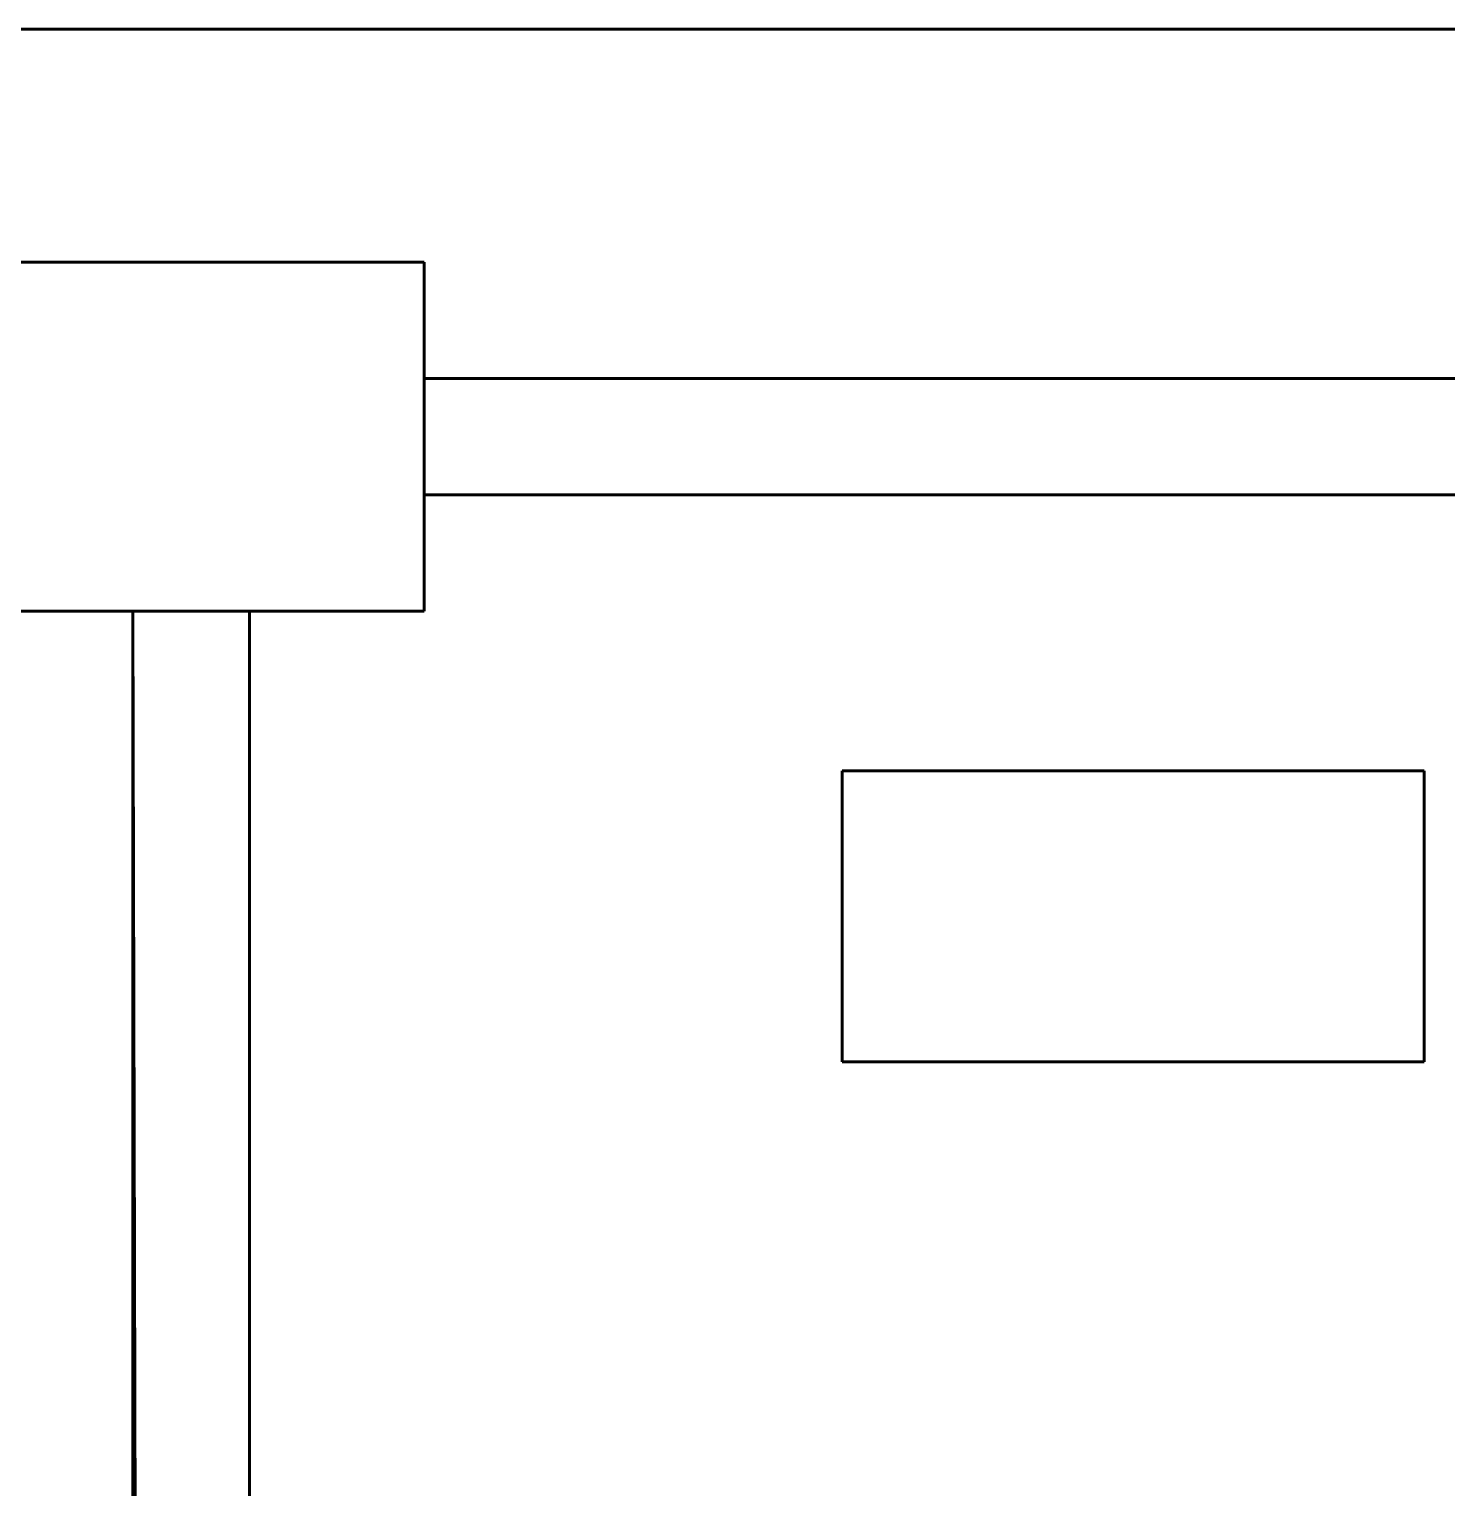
# Model space of a CAD drawing. Extents: x 0 to 297, y 0 to 292.
# Drawn here: x 74.95 to 81.03, y 108.25 to 114.52 of the extents above; entities that cross this region are included whole.
import ezdxf

# ---------------------------------------------------------------- set-up
doc = ezdxf.new("R2010")
doc.units = 0
doc.header["$MEASUREMENT"] = 0
doc.linetypes.add('K5LT_BASIC', pattern=[0])
doc.layers.add('Системный слой', color=7, linetype='Continuous')

# ---------------------------------------------------------------- blocks, each defined once
blk = doc.blocks.new('*U')
at = {"layer": 'Системный слой', "linetype": 'K5LT_BASIC', "lineweight": 60}
for p, q in [((76.6417, 113.5189), (74.6417, 113.5189)), ((76.6417, 113.5189), (74.6417, 113.5189)), ((76.6417, 112.0189), (76.6417, 113.5189)), ((76.6417, 112.0189), (76.6417, 113.5189)), ((74.6417, 112.0189), (76.6417, 112.0189)), ((74.6417, 112.0189), (76.6417, 112.0189)), ((80.9368, 111.334), (78.4368, 111.334)), ((78.4368, 111.334), (78.4368, 110.084)), ((80.9368, 110.084), (80.9368, 111.334)), ((78.4368, 110.084), (80.9368, 110.084))]:
    blk.add_line(p, q, dxfattribs=at)

msp = doc.modelspace()

# ---------------------------------------------------------------- linework, layer by layer
at = {"layer": 'Системный слой', "linetype": 'K5LT_BASIC', "lineweight": 60}
for p, q in [((114.642, 114.5189), (69.142, 114.5189)), ((76.6417, 113.5189), (74.6417, 113.5189)), ((74.6417, 113.5189), (76.6417, 113.5189)), ((76.6417, 113.5189), (74.6417, 113.5189)), ((74.6417, 113.5189), (76.6417, 113.5189)), ((76.6417, 113.5189), (74.6417, 113.5189)), ((74.6417, 113.5189), (76.6417, 113.5189)), ((76.6417, 113.5189), (76.6417, 112.0189)), ((76.6417, 113.5189), (76.6417, 112.0189)), ((76.6417, 113.5189), (76.6417, 112.0189)), ((76.6417, 113.5189), (76.6417, 112.0189)), ((76.6417, 113.5189), (76.6417, 112.0189)), ((76.6417, 113.5189), (76.6417, 112.0189)), ((76.6419, 113.019), (82.6419, 113.019)), ((82.6417, 112.5189), (76.6417, 112.5189)), ((76.6417, 112.0189), (74.6417, 112.0189)), ((74.6417, 112.0189), (76.6417, 112.0189)), ((76.6417, 112.0189), (74.6417, 112.0189)), ((74.6417, 112.0189), (76.6417, 112.0189)), ((74.6417, 112.0189), (76.6417, 112.0189)), ((76.6417, 112.0189), (74.6417, 112.0189)), ((74.6417, 112.0189), (76.6417, 112.0189)), ((74.6417, 112.0189), (76.6417, 112.0189)), ((75.8917, 112.0189), (75.1417, 112.0189)), ((75.8917, 112.0189), (75.1417, 112.0189)), ((76.6417, 112.0189), (75.1417, 112.0189)), ((75.8917, 112.0189), (75.1417, 112.0189)), ((75.3913, 112.0189), (75.3913, 106.5779)), ((75.4255, 98.0231), (75.3913, 112.0189)), ((75.8917, 112.0189), (75.8917, 100.5189)), ((75.8917, 112.0189), (75.8917, 98.0189)), ((76.142, 112.0193), (76.6417, 112.0189)), ((76.142, 112.0193), (76.6417, 112.0189))]:
    msp.add_line(p, q, dxfattribs=at)

# ---------------------------------------------------------------- block references
at = {"layer": 'Системный слой'}
msp.add_blockref('*U', (0, 0), dxfattribs=at)
msp.add_blockref('*U', (0, 0), dxfattribs=at)
msp.add_blockref('*U', (0, 0), dxfattribs=at)
msp.add_blockref('*U', (0, 0), dxfattribs=at)
msp.add_blockref('*U', (0, 0), dxfattribs=at)
msp.add_blockref('*U', (0, 0), dxfattribs=at)
msp.add_blockref('*U', (0, 0), dxfattribs=at)
msp.add_blockref('*U', (0, 0), dxfattribs=at)
msp.add_blockref('*U', (0, 0), dxfattribs=at)
msp.add_blockref('*U', (0, 0), dxfattribs=at)
msp.add_blockref('*U', (0, 0), dxfattribs=at)
msp.add_blockref('*U', (0, 0), dxfattribs=at)
msp.add_blockref('*U', (0, 0), dxfattribs=at)
msp.add_blockref('*U', (0, 0), dxfattribs=at)
msp.add_blockref('*U', (0, 0), dxfattribs=at)
msp.add_blockref('*U', (0, 0), dxfattribs=at)
msp.add_blockref('*U', (0, 0), dxfattribs=at)
msp.add_blockref('*U', (0, 0), dxfattribs=at)
msp.add_blockref('*U', (0, 0), dxfattribs=at)
msp.add_blockref('*U', (0, 0), dxfattribs=at)
msp.add_blockref('*U', (0, 0), dxfattribs=at)
msp.add_blockref('*U', (0, 0), dxfattribs=at)
msp.add_blockref('*U', (0, 0), dxfattribs=at)
msp.add_blockref('*U', (0, 0), dxfattribs=at)
msp.add_blockref('*U', (0, 0), dxfattribs=at)
msp.add_blockref('*U', (0, 0), dxfattribs=at)
msp.add_blockref('*U', (0, 0), dxfattribs=at)
msp.add_blockref('*U', (0, 0), dxfattribs=at)
msp.add_blockref('*U', (0, 0), dxfattribs=at)
msp.add_blockref('*U', (0, 0), dxfattribs=at)
msp.add_blockref('*U', (0, 0), dxfattribs=at)
msp.add_blockref('*U', (0, 0), dxfattribs=at)
msp.add_blockref('*U', (0, 0), dxfattribs=at)
msp.add_blockref('*U', (0, 0), dxfattribs=at)
msp.add_blockref('*U', (0, 0), dxfattribs=at)
msp.add_blockref('*U', (0, 0), dxfattribs=at)
msp.add_blockref('*U', (0, 0), dxfattribs=at)
msp.add_blockref('*U', (0, 0), dxfattribs=at)
msp.add_blockref('*U', (0, 0), dxfattribs=at)
msp.add_blockref('*U', (0, 0), dxfattribs=at)
msp.add_blockref('*U', (0, 0), dxfattribs=at)
msp.add_blockref('*U', (0, 0), dxfattribs=at)
msp.add_blockref('*U', (0, 0), dxfattribs=at)
msp.add_blockref('*U', (0, 0), dxfattribs=at)
msp.add_blockref('*U', (0, 0), dxfattribs=at)
msp.add_blockref('*U', (0, 0), dxfattribs=at)
msp.add_blockref('*U', (0, 0), dxfattribs=at)
msp.add_blockref('*U', (0, 0), dxfattribs=at)
msp.add_blockref('*U', (0, 0), dxfattribs=at)
msp.add_blockref('*U', (0, 0), dxfattribs=at)
msp.add_blockref('*U', (0, 0), dxfattribs=at)
msp.add_blockref('*U', (0, 0), dxfattribs=at)
msp.add_blockref('*U', (0, 0), dxfattribs=at)
msp.add_blockref('*U', (0, 0), dxfattribs=at)
msp.add_blockref('*U', (0, 0), dxfattribs=at)
msp.add_blockref('*U', (0, 0), dxfattribs=at)
msp.add_blockref('*U', (0, 0), dxfattribs=at)
msp.add_blockref('*U', (0, 0), dxfattribs=at)
msp.add_blockref('*U', (0, 0), dxfattribs=at)
msp.add_blockref('*U', (0, 0), dxfattribs=at)
msp.add_blockref('*U', (0, 0), dxfattribs=at)
msp.add_blockref('*U', (0, 0), dxfattribs=at)
msp.add_blockref('*U', (0, 0), dxfattribs=at)
msp.add_blockref('*U', (0, 0), dxfattribs=at)
msp.add_blockref('*U', (0, 0), dxfattribs=at)
msp.add_blockref('*U', (0, 0), dxfattribs=at)
msp.add_blockref('*U', (0, 0), dxfattribs=at)
msp.add_blockref('*U', (0, 0), dxfattribs=at)
msp.add_blockref('*U', (0, 0), dxfattribs=at)
msp.add_blockref('*U', (0, 0), dxfattribs=at)
msp.add_blockref('*U', (0, 0), dxfattribs=at)
msp.add_blockref('*U', (0, 0), dxfattribs=at)
msp.add_blockref('*U', (0, 0), dxfattribs=at)
msp.add_blockref('*U', (0, 0), dxfattribs=at)
msp.add_blockref('*U', (0, 0), dxfattribs=at)
msp.add_blockref('*U', (0, 0), dxfattribs=at)
msp.add_blockref('*U', (0, 0), dxfattribs=at)
msp.add_blockref('*U', (0, 0), dxfattribs=at)
msp.add_blockref('*U', (0, 0), dxfattribs=at)
msp.add_blockref('*U', (0, 0), dxfattribs=at)
msp.add_blockref('*U', (0, 0), dxfattribs=at)
msp.add_blockref('*U', (0, 0), dxfattribs=at)
msp.add_blockref('*U', (0, 0), dxfattribs=at)
msp.add_blockref('*U', (0, 0), dxfattribs=at)
msp.add_blockref('*U', (0, 0), dxfattribs=at)
msp.add_blockref('*U', (0, 0), dxfattribs=at)
msp.add_blockref('*U', (0, 0), dxfattribs=at)
msp.add_blockref('*U', (0, 0), dxfattribs=at)
msp.add_blockref('*U', (0, 0), dxfattribs=at)
msp.add_blockref('*U', (0, 0), dxfattribs=at)
msp.add_blockref('*U', (0, 0), dxfattribs=at)
msp.add_blockref('*U', (0, 0), dxfattribs=at)
msp.add_blockref('*U', (0, 0), dxfattribs=at)
msp.add_blockref('*U', (0, 0), dxfattribs=at)
msp.add_blockref('*U', (0, 0), dxfattribs=at)
msp.add_blockref('*U', (0, 0), dxfattribs=at)
msp.add_blockref('*U', (0, 0), dxfattribs=at)
msp.add_blockref('*U', (0, 0), dxfattribs=at)
msp.add_blockref('*U', (0, 0), dxfattribs=at)
msp.add_blockref('*U', (0, 0), dxfattribs=at)
msp.add_blockref('*U', (0, 0), dxfattribs=at)
msp.add_blockref('*U', (0, 0), dxfattribs=at)
msp.add_blockref('*U', (0, 0), dxfattribs=at)
msp.add_blockref('*U', (0, 0), dxfattribs=at)
msp.add_blockref('*U', (0, 0), dxfattribs=at)
msp.add_blockref('*U', (0, 0), dxfattribs=at)
msp.add_blockref('*U', (0, 0), dxfattribs=at)
msp.add_blockref('*U', (0, 0), dxfattribs=at)
msp.add_blockref('*U', (0, 0), dxfattribs=at)
msp.add_blockref('*U', (0, 0), dxfattribs=at)
msp.add_blockref('*U', (0, 0), dxfattribs=at)
msp.add_blockref('*U', (0, 0), dxfattribs=at)
msp.add_blockref('*U', (0, 0), dxfattribs=at)
msp.add_blockref('*U', (0, 0), dxfattribs=at)
msp.add_blockref('*U', (0, 0), dxfattribs=at)
msp.add_blockref('*U', (0, 0), dxfattribs=at)
msp.add_blockref('*U', (0, 0), dxfattribs=at)
msp.add_blockref('*U', (0, 0), dxfattribs=at)
msp.add_blockref('*U', (0, 0), dxfattribs=at)
msp.add_blockref('*U', (0, 0), dxfattribs=at)
msp.add_blockref('*U', (0, 0), dxfattribs=at)
msp.add_blockref('*U', (0, 0), dxfattribs=at)
msp.add_blockref('*U', (0, 0), dxfattribs=at)
msp.add_blockref('*U', (0, 0), dxfattribs=at)
msp.add_blockref('*U', (0, 0), dxfattribs=at)
msp.add_blockref('*U', (0, 0), dxfattribs=at)
msp.add_blockref('*U', (0, 0), dxfattribs=at)
msp.add_blockref('*U', (0, 0), dxfattribs=at)
msp.add_blockref('*U', (0, 0), dxfattribs=at)
msp.add_blockref('*U', (0, 0), dxfattribs=at)
msp.add_blockref('*U', (0, 0), dxfattribs=at)
msp.add_blockref('*U', (0, 0), dxfattribs=at)
msp.add_blockref('*U', (0, 0), dxfattribs=at)
msp.add_blockref('*U', (0, 0), dxfattribs=at)
msp.add_blockref('*U', (0, 0), dxfattribs=at)
msp.add_blockref('*U', (0, 0), dxfattribs=at)
msp.add_blockref('*U', (0, 0), dxfattribs=at)
msp.add_blockref('*U', (0, 0), dxfattribs=at)
msp.add_blockref('*U', (0, 0), dxfattribs=at)
msp.add_blockref('*U', (0, 0), dxfattribs=at)
msp.add_blockref('*U', (0, 0), dxfattribs=at)
msp.add_blockref('*U', (0, 0), dxfattribs=at)
msp.add_blockref('*U', (0, 0), dxfattribs=at)
msp.add_blockref('*U', (0, 0), dxfattribs=at)
msp.add_blockref('*U', (0, 0), dxfattribs=at)
msp.add_blockref('*U', (0, 0), dxfattribs=at)
msp.add_blockref('*U', (0, 0), dxfattribs=at)
msp.add_blockref('*U', (0, 0), dxfattribs=at)
msp.add_blockref('*U', (0, 0), dxfattribs=at)
msp.add_blockref('*U', (0, 0), dxfattribs=at)
msp.add_blockref('*U', (0, 0), dxfattribs=at)
msp.add_blockref('*U', (0, 0), dxfattribs=at)
msp.add_blockref('*U', (0, 0), dxfattribs=at)
msp.add_blockref('*U', (0, 0), dxfattribs=at)
msp.add_blockref('*U', (0, 0), dxfattribs=at)
msp.add_blockref('*U', (0, 0), dxfattribs=at)
msp.add_blockref('*U', (0, 0), dxfattribs=at)
msp.add_blockref('*U', (0, 0), dxfattribs=at)
msp.add_blockref('*U', (0, 0), dxfattribs=at)
msp.add_blockref('*U', (0, 0), dxfattribs=at)
msp.add_blockref('*U', (0, 0), dxfattribs=at)
msp.add_blockref('*U', (0, 0), dxfattribs=at)
msp.add_blockref('*U', (0, 0), dxfattribs=at)
msp.add_blockref('*U', (0, 0), dxfattribs=at)
msp.add_blockref('*U', (0, 0), dxfattribs=at)
msp.add_blockref('*U', (0, 0), dxfattribs=at)
msp.add_blockref('*U', (0, 0), dxfattribs=at)
msp.add_blockref('*U', (0, 0), dxfattribs=at)
msp.add_blockref('*U', (0, 0), dxfattribs=at)
msp.add_blockref('*U', (0, 0), dxfattribs=at)
msp.add_blockref('*U', (0, 0), dxfattribs=at)
msp.add_blockref('*U', (0, 0), dxfattribs=at)
msp.add_blockref('*U', (0, 0), dxfattribs=at)
msp.add_blockref('*U', (0, 0), dxfattribs=at)
msp.add_blockref('*U', (0, 0), dxfattribs=at)
msp.add_blockref('*U', (0, 0), dxfattribs=at)
msp.add_blockref('*U', (0, 0), dxfattribs=at)
msp.add_blockref('*U', (0, 0), dxfattribs=at)
msp.add_blockref('*U', (0, 0), dxfattribs=at)
msp.add_blockref('*U', (0, 0), dxfattribs=at)
msp.add_blockref('*U', (0, 0), dxfattribs=at)
msp.add_blockref('*U', (0, 0), dxfattribs=at)
msp.add_blockref('*U', (0, 0), dxfattribs=at)
msp.add_blockref('*U', (0, 0), dxfattribs=at)
msp.add_blockref('*U', (0, 0), dxfattribs=at)
msp.add_blockref('*U', (0, 0), dxfattribs=at)
msp.add_blockref('*U', (0, 0), dxfattribs=at)
msp.add_blockref('*U', (0, 0), dxfattribs=at)
msp.add_blockref('*U', (0, 0), dxfattribs=at)
msp.add_blockref('*U', (0, 0), dxfattribs=at)
msp.add_blockref('*U', (0, 0), dxfattribs=at)
msp.add_blockref('*U', (0, 0), dxfattribs=at)
msp.add_blockref('*U', (0, 0), dxfattribs=at)
msp.add_blockref('*U', (0, 0), dxfattribs=at)
msp.add_blockref('*U', (0, 0), dxfattribs=at)
msp.add_blockref('*U', (0, 0), dxfattribs=at)
msp.add_blockref('*U', (0, 0), dxfattribs=at)
msp.add_blockref('*U', (0, 0), dxfattribs=at)
msp.add_blockref('*U', (0, 0), dxfattribs=at)
msp.add_blockref('*U', (0, 0), dxfattribs=at)
msp.add_blockref('*U', (0, 0), dxfattribs=at)
msp.add_blockref('*U', (0, 0), dxfattribs=at)
msp.add_blockref('*U', (0, 0), dxfattribs=at)
msp.add_blockref('*U', (0, 0), dxfattribs=at)
msp.add_blockref('*U', (0, 0), dxfattribs=at)
msp.add_blockref('*U', (0, 0), dxfattribs=at)
msp.add_blockref('*U', (0, 0), dxfattribs=at)
msp.add_blockref('*U', (0, 0), dxfattribs=at)
msp.add_blockref('*U', (0, 0), dxfattribs=at)
msp.add_blockref('*U', (0, 0), dxfattribs=at)
msp.add_blockref('*U', (0, 0), dxfattribs=at)
msp.add_blockref('*U', (0, 0), dxfattribs=at)
msp.add_blockref('*U', (0, 0), dxfattribs=at)
msp.add_blockref('*U', (0, 0), dxfattribs=at)
msp.add_blockref('*U', (0, 0), dxfattribs=at)
msp.add_blockref('*U', (0, 0), dxfattribs=at)
msp.add_blockref('*U', (0, 0), dxfattribs=at)
msp.add_blockref('*U', (0, 0), dxfattribs=at)
msp.add_blockref('*U', (0, 0), dxfattribs=at)
msp.add_blockref('*U', (0, 0), dxfattribs=at)
msp.add_blockref('*U', (0, 0), dxfattribs=at)
msp.add_blockref('*U', (0, 0), dxfattribs=at)
msp.add_blockref('*U', (0, 0), dxfattribs=at)
msp.add_blockref('*U', (0, 0), dxfattribs=at)
msp.add_blockref('*U', (0, 0), dxfattribs=at)
msp.add_blockref('*U', (0, 0), dxfattribs=at)
msp.add_blockref('*U', (0, 0), dxfattribs=at)
msp.add_blockref('*U', (0, 0), dxfattribs=at)
msp.add_blockref('*U', (0, 0), dxfattribs=at)
msp.add_blockref('*U', (0, 0), dxfattribs=at)
msp.add_blockref('*U', (0, 0), dxfattribs=at)
msp.add_blockref('*U', (0, 0), dxfattribs=at)
msp.add_blockref('*U', (0, 0), dxfattribs=at)
msp.add_blockref('*U', (0, 0), dxfattribs=at)
msp.add_blockref('*U', (0, 0), dxfattribs=at)
msp.add_blockref('*U', (0, 0), dxfattribs=at)
msp.add_blockref('*U', (0, 0), dxfattribs=at)
msp.add_blockref('*U', (0, 0), dxfattribs=at)
msp.add_blockref('*U', (0, 0), dxfattribs=at)
msp.add_blockref('*U', (0, 0), dxfattribs=at)
msp.add_blockref('*U', (0, 0), dxfattribs=at)
msp.add_blockref('*U', (0, 0), dxfattribs=at)
msp.add_blockref('*U', (0, 0), dxfattribs=at)
msp.add_blockref('*U', (0, 0), dxfattribs=at)
msp.add_blockref('*U', (0, 0), dxfattribs=at)
msp.add_blockref('*U', (0, 0), dxfattribs=at)
msp.add_blockref('*U', (0, 0), dxfattribs=at)
msp.add_blockref('*U', (0, 0), dxfattribs=at)
msp.add_blockref('*U', (0, 0), dxfattribs=at)
msp.add_blockref('*U', (0, 0), dxfattribs=at)
msp.add_blockref('*U', (0, 0), dxfattribs=at)
msp.add_blockref('*U', (0, 0), dxfattribs=at)
msp.add_blockref('*U', (0, 0), dxfattribs=at)
msp.add_blockref('*U', (0, 0), dxfattribs=at)
msp.add_blockref('*U', (0, 0), dxfattribs=at)
msp.add_blockref('*U', (0, 0), dxfattribs=at)
msp.add_blockref('*U', (0, 0), dxfattribs=at)
msp.add_blockref('*U', (0, 0), dxfattribs=at)
msp.add_blockref('*U', (0, 0), dxfattribs=at)
msp.add_blockref('*U', (0, 0), dxfattribs=at)
msp.add_blockref('*U', (0, 0), dxfattribs=at)
msp.add_blockref('*U', (0, 0), dxfattribs=at)
msp.add_blockref('*U', (0, 0), dxfattribs=at)
msp.add_blockref('*U', (0, 0), dxfattribs=at)
msp.add_blockref('*U', (0, 0), dxfattribs=at)
msp.add_blockref('*U', (0, 0), dxfattribs=at)
msp.add_blockref('*U', (0, 0), dxfattribs=at)
msp.add_blockref('*U', (0, 0), dxfattribs=at)
msp.add_blockref('*U', (0, 0), dxfattribs=at)
msp.add_blockref('*U', (0, 0), dxfattribs=at)
msp.add_blockref('*U', (0, 0), dxfattribs=at)
msp.add_blockref('*U', (0, 0), dxfattribs=at)
msp.add_blockref('*U', (0, 0), dxfattribs=at)
msp.add_blockref('*U', (0, 0), dxfattribs=at)
msp.add_blockref('*U', (0, 0), dxfattribs=at)
msp.add_blockref('*U', (0, 0), dxfattribs=at)
msp.add_blockref('*U', (0, 0), dxfattribs=at)
msp.add_blockref('*U', (0, 0), dxfattribs=at)
msp.add_blockref('*U', (0, 0), dxfattribs=at)
msp.add_blockref('*U', (0, 0), dxfattribs=at)
msp.add_blockref('*U', (0, 0), dxfattribs=at)
msp.add_blockref('*U', (0, 0), dxfattribs=at)
msp.add_blockref('*U', (0, 0), dxfattribs=at)
msp.add_blockref('*U', (0, 0), dxfattribs=at)
msp.add_blockref('*U', (0, 0), dxfattribs=at)
msp.add_blockref('*U', (0, 0), dxfattribs=at)
msp.add_blockref('*U', (0, 0), dxfattribs=at)
msp.add_blockref('*U', (0, 0), dxfattribs=at)
msp.add_blockref('*U', (0, 0), dxfattribs=at)
msp.add_blockref('*U', (0, 0), dxfattribs=at)
msp.add_blockref('*U', (0, 0), dxfattribs=at)
msp.add_blockref('*U', (0, 0), dxfattribs=at)
msp.add_blockref('*U', (0, 0), dxfattribs=at)
msp.add_blockref('*U', (0, 0), dxfattribs=at)
msp.add_blockref('*U', (0, 0), dxfattribs=at)
msp.add_blockref('*U', (0, 0), dxfattribs=at)
msp.add_blockref('*U', (0, 0), dxfattribs=at)
msp.add_blockref('*U', (0, 0), dxfattribs=at)
msp.add_blockref('*U', (0, 0), dxfattribs=at)
msp.add_blockref('*U', (0, 0), dxfattribs=at)
msp.add_blockref('*U', (0, 0), dxfattribs=at)
msp.add_blockref('*U', (0, 0), dxfattribs=at)
msp.add_blockref('*U', (0, 0), dxfattribs=at)
msp.add_blockref('*U', (0, 0), dxfattribs=at)
msp.add_blockref('*U', (0, 0), dxfattribs=at)
msp.add_blockref('*U', (0, 0), dxfattribs=at)
msp.add_blockref('*U', (0, 0), dxfattribs=at)
msp.add_blockref('*U', (0, 0), dxfattribs=at)
msp.add_blockref('*U', (0, 0), dxfattribs=at)
msp.add_blockref('*U', (0, 0), dxfattribs=at)
msp.add_blockref('*U', (0, 0), dxfattribs=at)
msp.add_blockref('*U', (0, 0), dxfattribs=at)
msp.add_blockref('*U', (0, 0), dxfattribs=at)
msp.add_blockref('*U', (0, 0), dxfattribs=at)
msp.add_blockref('*U', (0, 0), dxfattribs=at)
msp.add_blockref('*U', (0, 0), dxfattribs=at)
msp.add_blockref('*U', (0, 0), dxfattribs=at)
msp.add_blockref('*U', (0, 0), dxfattribs=at)
msp.add_blockref('*U', (0, 0), dxfattribs=at)
msp.add_blockref('*U', (0, 0), dxfattribs=at)
msp.add_blockref('*U', (0, 0), dxfattribs=at)
msp.add_blockref('*U', (0, 0), dxfattribs=at)
msp.add_blockref('*U', (0, 0), dxfattribs=at)
msp.add_blockref('*U', (0, 0), dxfattribs=at)
msp.add_blockref('*U', (0, 0), dxfattribs=at)
msp.add_blockref('*U', (0, 0), dxfattribs=at)
msp.add_blockref('*U', (0, 0), dxfattribs=at)
msp.add_blockref('*U', (0, 0), dxfattribs=at)
msp.add_blockref('*U', (0, 0), dxfattribs=at)
msp.add_blockref('*U', (0, 0), dxfattribs=at)
msp.add_blockref('*U', (0, 0), dxfattribs=at)
msp.add_blockref('*U', (0, 0), dxfattribs=at)
msp.add_blockref('*U', (0, 0), dxfattribs=at)
msp.add_blockref('*U', (0, 0), dxfattribs=at)
msp.add_blockref('*U', (0, 0), dxfattribs=at)
msp.add_blockref('*U', (0, 0), dxfattribs=at)
msp.add_blockref('*U', (0, 0), dxfattribs=at)
msp.add_blockref('*U', (0, 0), dxfattribs=at)
msp.add_blockref('*U', (0, 0), dxfattribs=at)
msp.add_blockref('*U', (0, 0), dxfattribs=at)
msp.add_blockref('*U', (0, 0), dxfattribs=at)
msp.add_blockref('*U', (0, 0), dxfattribs=at)
msp.add_blockref('*U', (0, 0), dxfattribs=at)
msp.add_blockref('*U', (0, 0), dxfattribs=at)
msp.add_blockref('*U', (0, 0), dxfattribs=at)
msp.add_blockref('*U', (0, 0), dxfattribs=at)
msp.add_blockref('*U', (0, 0), dxfattribs=at)
msp.add_blockref('*U', (0, 0), dxfattribs=at)
msp.add_blockref('*U', (0, 0), dxfattribs=at)
msp.add_blockref('*U', (0, 0), dxfattribs=at)
msp.add_blockref('*U', (0, 0), dxfattribs=at)
msp.add_blockref('*U', (0, 0), dxfattribs=at)
msp.add_blockref('*U', (0, 0), dxfattribs=at)
msp.add_blockref('*U', (0, 0), dxfattribs=at)
msp.add_blockref('*U', (0, 0), dxfattribs=at)
msp.add_blockref('*U', (0, 0), dxfattribs=at)
msp.add_blockref('*U', (0, 0), dxfattribs=at)
msp.add_blockref('*U', (0, 0), dxfattribs=at)
msp.add_blockref('*U', (0, 0), dxfattribs=at)
msp.add_blockref('*U', (0, 0), dxfattribs=at)
msp.add_blockref('*U', (0, 0), dxfattribs=at)
msp.add_blockref('*U', (0, 0), dxfattribs=at)
msp.add_blockref('*U', (0, 0), dxfattribs=at)
msp.add_blockref('*U', (0, 0), dxfattribs=at)

doc.saveas('drawing.dxf')
